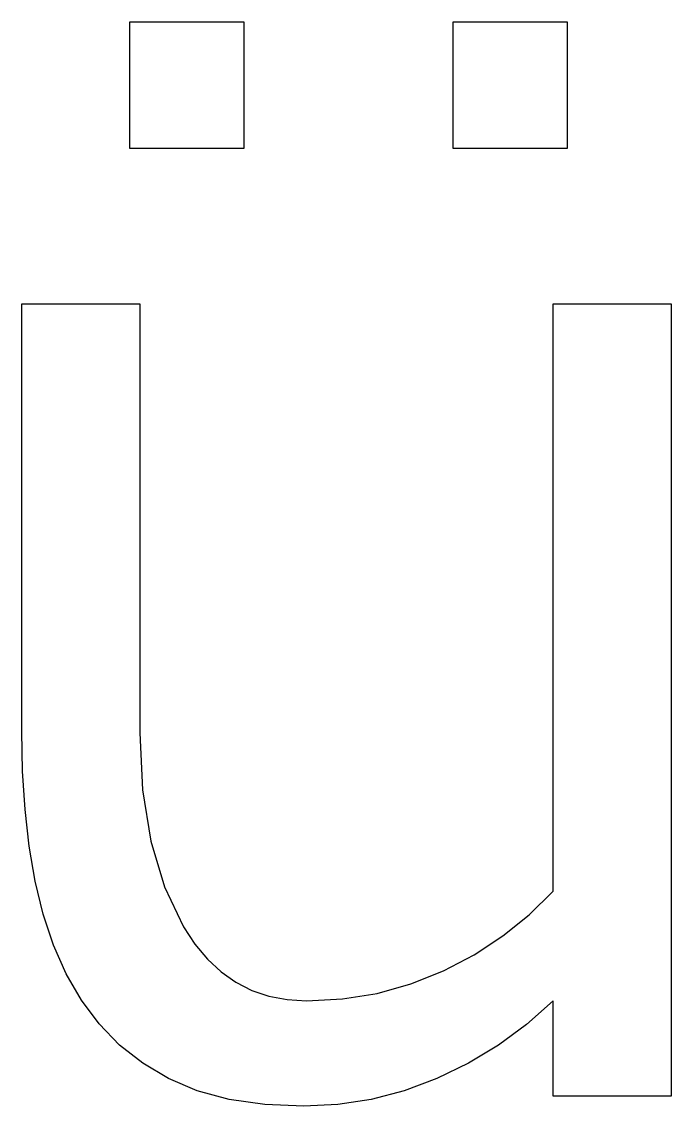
# Model space of a CAD drawing. Extents: x 0.8 to 7.1, y -0.1 to 10.5.
import ezdxf

# ---------------------------------------------------------------- set-up
doc = ezdxf.new("R2010")
doc.units = 0
doc.layers.get('0').update_dxf_attribs({"linetype": 'CONTINUOUS'})

msp = doc.modelspace()

# ---------------------------------------------------------------- linework, layer by layer
at = {"color": 0}
for p, q in [((1.819, 9.236), (1.819, 10.472)), ((1.819, 10.472), (2.931, 10.472)), ((2.931, 10.472), (2.931, 9.236)), ((4.972, 9.236), (4.972, 10.472)), ((4.972, 10.472), (6.083, 10.472)), ((6.083, 10.472), (6.083, 9.236)), ((2.931, 9.236), (1.819, 9.236)), ((6.083, 9.236), (4.972, 9.236)), ((0.764, 3.556), (0.764, 7.722)), ((0.764, 7.722), (1.917, 7.722)), ((1.917, 7.722), (1.917, 3.542)), ((5.944, 2), (5.944, 7.722)), ((5.944, 7.722), (7.097, 7.722)), ((7.097, 7.722), (7.097, 0)), ((0.772, 3.168), (0.764, 3.556)), ((1.917, 3.542), (1.943, 2.986)), ((0.797, 2.795), (0.772, 3.168)), ((1.943, 2.986), (2.023, 2.486)), ((0.838, 2.438), (0.797, 2.795)), ((0.896, 2.097), (0.838, 2.438)), ((2.023, 2.486), (2.155, 2.042)), ((0.973, 1.775), (0.896, 2.097)), ((2.155, 2.042), (2.34, 1.653)), ((5.711, 1.769), (5.944, 2)), ((1.075, 1.474), (0.973, 1.775)), ((5.455, 1.563), (5.711, 1.769)), ((2.34, 1.653), (2.452, 1.484)), ((2.452, 1.484), (2.574, 1.337)), ((5.176, 1.38), (5.455, 1.563)), ((1.199, 1.195), (1.075, 1.474)), ((4.875, 1.222), (5.176, 1.38)), ((2.574, 1.337), (2.708, 1.213)), ((1.347, 0.938), (1.199, 1.195)), ((2.708, 1.213), (2.852, 1.111)), ((4.557, 1.095), (4.875, 1.222)), ((2.852, 1.111), (3.008, 1.032)), ((4.229, 1.003), (4.557, 1.095)), ((3.008, 1.032), (3.175, 0.976)), ((3.175, 0.976), (3.353, 0.942)), ((3.891, 0.949), (4.229, 1.003)), ((1.52, 0.705), (1.347, 0.938)), ((3.353, 0.942), (3.542, 0.931)), ((3.542, 0.931), (3.891, 0.949)), ((5.944, 0.931), (5.686, 0.701)), ((5.944, 0), (5.944, 0.931)), ((1.719, 0.5), (1.52, 0.705)), ((5.686, 0.701), (5.411, 0.498)), ((1.944, 0.323), (1.719, 0.5)), ((5.411, 0.498), (5.12, 0.323)), ((2.194, 0.174), (1.944, 0.323)), ((5.12, 0.323), (4.812, 0.174)), ((2.475, 0.055), (2.194, 0.174)), ((4.812, 0.174), (4.494, 0.055)), ((2.788, -0.03), (2.475, 0.055)), ((4.494, 0.055), (4.172, -0.03)), ((7.097, 0), (5.944, 0)), ((3.135, -0.08), (2.788, -0.03)), ((3.514, -0.097), (3.135, -0.08)), ((3.845, -0.08), (3.514, -0.097)), ((4.172, -0.03), (3.845, -0.08))]:
    msp.add_line(p, q, dxfattribs=at)

doc.saveas('drawing.dxf')
